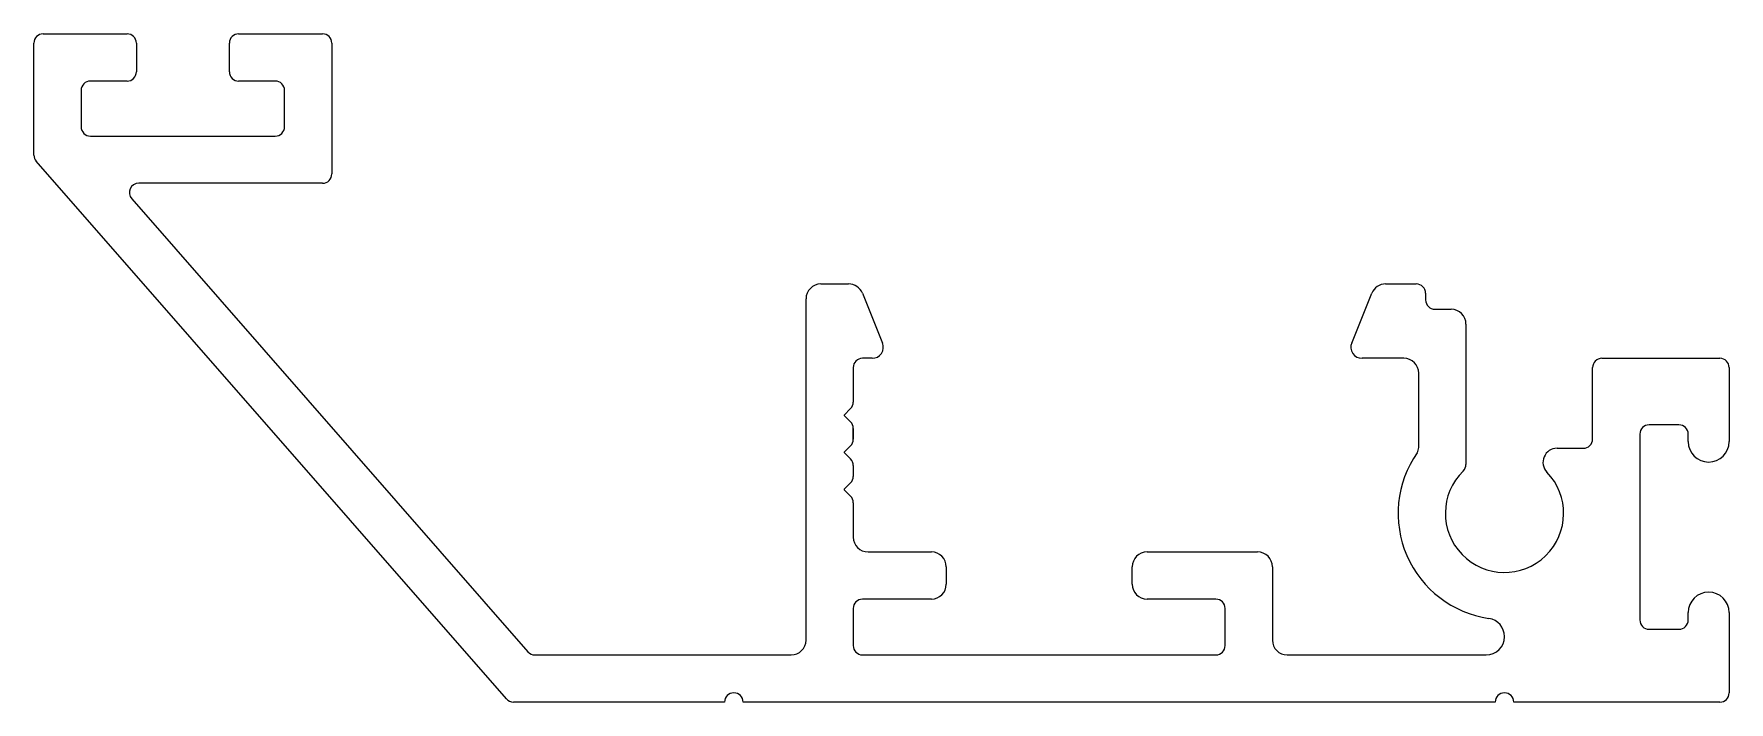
# Model space of a CAD drawing. Header units: inches. Extents: x -23.5 to 22.1, y 0.2 to 18.2.
import ezdxf

# ---------------------------------------------------------------- set-up
doc = ezdxf.new("R2010")
doc.units = ezdxf.units.IN
doc.header["$MEASUREMENT"] = 0
doc.layers.add('1', color=7, linetype='Continuous')

msp = doc.modelspace()

# ---------------------------------------------------------------- linework, layer by layer
at = {"layer": '1', "color": 7, "linetype": 'Continuous'}
for p, q in [((-23.495, 14.902), (-23.495, 17.914)), ((-23.245, 18.164), (-20.99, 18.164)), ((-20.74, 17.914), (-20.74, 17.144)), ((-18.24, 17.144), (-18.24, 17.914)), ((-17.99, 18.164), (-15.735, 18.164)), ((-15.485, 17.914), (-15.485, 14.394)), ((-20.99, 16.894), (-21.975, 16.894)), ((-17.005, 16.894), (-17.99, 16.894)), ((-22.225, 16.644), (-22.225, 15.664)), ((-16.755, 15.664), (-16.755, 16.644)), ((-21.975, 15.414), (-17.005, 15.414)), ((-10.79, 0.269), (-23.433, 14.737)), ((-15.735, 14.144), (-20.678, 14.144)), ((-20.866, 13.729), (-10.213, 1.539)), ((-2.335, 11.434), (-1.59, 11.434)), ((12.849, 11.434), (13.675, 11.434)), ((-2.735, 1.854), (-2.735, 11.034)), ((-2.735, 11.034), (-2.735, 11.034)), ((-1.219, 11.184), (-0.677, 9.846)), ((11.937, 9.846), (12.479, 11.184)), ((13.925, 11.184), (13.925, 11.004)), ((14.175, 10.754), (14.61, 10.754)), ((15.01, 10.354), (15.01, 6.581)), ((-1.465, 9.184), (-1.465, 9.184)), ((-1.465, 9.184), (-1.465, 8.257)), ((-0.955, 9.434), (-1.215, 9.434)), ((13.34, 9.434), (12.215, 9.434)), ((18.415, 7.264), (18.415, 9.184)), ((18.665, 9.434), (21.835, 9.434)), ((22.085, 9.184), (22.085, 7.194)), ((13.74, 7.037), (13.74, 9.034)), ((-1.465, 8.257), (-1.465, 8.257)), ((-1.465, 8.257), (-1.465, 8.257)), ((-1.538, 8.08), (-1.709, 7.909)), ((-1.709, 7.898), (-1.538, 7.727)), ((-1.465, 7.55), (-1.465, 7.257)), ((-1.465, 7.257), (-1.465, 7.55)), ((-1.465, 7.55), (-1.465, 7.257)), ((-1.465, 7.257), (-1.465, 7.55)), ((-1.465, 7.55), (-1.465, 7.257)), ((19.685, 7.394), (19.685, 2.394)), ((20.735, 7.644), (19.935, 7.644)), ((20.985, 7.194), (20.985, 7.394)), ((-1.538, 7.08), (-1.709, 6.909)), ((-1.709, 6.898), (-1.538, 6.727)), ((17.46, 7.014), (18.165, 7.014)), ((-1.465, 6.55), (-1.465, 6.257)), ((21.535, 6.644), (21.535, 6.644)), ((-1.538, 6.08), (-1.709, 5.909)), ((-1.709, 5.898), (-1.538, 5.727)), ((-1.465, 5.55), (-1.465, 4.624)), ((-1.065, 4.224), (0.635, 4.224)), ((6.435, 4.224), (9.405, 4.224)), ((1.035, 3.824), (1.035, 3.354)), ((6.035, 3.354), (6.035, 3.824)), ((9.805, 3.824), (9.805, 1.854)), ((0.635, 2.954), (-1.215, 2.954)), ((8.285, 2.954), (6.435, 2.954)), ((21.535, 3.144), (21.535, 3.144)), ((-1.465, 2.704), (-1.465, 1.704)), ((8.535, 1.704), (8.535, 2.704)), ((20.985, 2.394), (20.985, 2.594)), ((22.085, 2.594), (22.085, 0.434)), ((16.045, 1.944), (16.045, 1.95)), ((19.935, 2.144), (20.735, 2.144)), ((-10.025, 1.454), (-3.135, 1.454)), ((-1.215, 1.454), (8.285, 1.454)), ((10.205, 1.454), (15.555, 1.454)), ((-8.215, 0.184), (-10.602, 0.184)), ((-4.925, 0.184), (-8.215, 0.184)), ((-8.215, 0.184), (-8.215, 0.184)), ((9.865, 0.184), (-4.425, 0.184)), ((15.795, 0.184), (9.865, 0.184)), ((9.865, 0.184), (9.865, 0.184)), ((21.835, 0.184), (16.295, 0.184))]:
    msp.add_line(p, q, dxfattribs=at)
for centre, radius, start, end in [((-23.245, 17.914), 0.25, 90, 180), ((-20.99, 17.914), 0.25, 360, 90), ((-17.99, 17.914), 0.25, 90, 180), ((-15.735, 17.914), 0.25, 0, 90), ((-21.975, 16.644), 0.25, 90, 180), ((-20.99, 17.144), 0.25, 270, 0), ((-17.99, 17.144), 0.25, 180, 270), ((-17.005, 16.644), 0.25, 360, 90), ((-21.975, 15.664), 0.25, 180, 270), ((-17.005, 15.664), 0.25, 270, 0), ((-23.245, 14.902), 0.25, 180, 221.15), ((-20.678, 13.894), 0.25, 90, 221.15), ((-15.735, 14.394), 0.25, 270, 0), ((-2.335, 11.034), 0.4, 90, 180), ((-1.59, 11.034), 0.4, 22.0479, 90), ((12.849, 11.034), 0.4, 90, 157.9521), ((13.675, 11.184), 0.25, 360, 90), ((14.175, 11.004), 0.25, 180, 270), ((14.61, 10.354), 0.4, 0, 90), ((-0.955, 9.734), 0.3, 270, 22.0479), ((12.215, 9.734), 0.3, 157.9521, 270), ((-1.215, 9.184), 0.25, 90, 180), ((13.34, 9.034), 0.4, 360, 90), ((18.665, 9.184), 0.25, 90, 180), ((21.835, 9.184), 0.25, 360, 90), ((-1.715, 8.257), 0.25, 315, 360), ((-1.704, 7.904), 0.008, 135, 225), ((-1.715, 7.55), 0.25, 0, 45), ((19.935, 7.394), 0.25, 90, 180), ((20.735, 7.394), 0.25, 0, 90), ((-1.704, 6.904), 0.008, 135, 225), ((-1.715, 7.257), 0.25, 315, 360), ((16.045, 5.264), 2.86, 145.2396, 261.5892), ((13.49, 7.037), 0.25, 325.2396, 360), ((17.46, 6.634), 0.38, 90, 224.0878), ((18.165, 7.264), 0.25, 270, 0), ((21.535, 7.194), 0.55, 180, 270), ((21.535, 7.194), 0.55, 270, 0), ((-1.715, 6.55), 0.25, 360, 45), ((16.045, 5.264), 1.59, 134.2963, 44.0878), ((14.76, 6.581), 0.25, 314.2963, 360), ((-1.715, 6.257), 0.25, 315, 360), ((-1.704, 5.904), 0.008, 135, 225), ((-1.715, 5.55), 0.25, 360, 45), ((-1.065, 4.624), 0.4, 180, 270), ((0.635, 3.824), 0.4, 360, 90), ((6.435, 3.824), 0.4, 90, 180), ((9.405, 3.824), 0.4, 360, 90), ((0.635, 3.354), 0.4, 270, 0), ((6.435, 3.354), 0.4, 180, 270), ((-1.215, 2.704), 0.25, 90, 180), ((8.285, 2.704), 0.25, 0, 90), ((21.535, 2.594), 0.55, 90, 180), ((21.535, 2.594), 0.55, 0, 90), ((15.555, 1.95), 0.49, 0, 81.5892), ((19.935, 2.394), 0.25, 180, 270), ((20.735, 2.394), 0.25, 270, 0), ((-3.135, 1.854), 0.4, 270, 0), ((10.205, 1.854), 0.4, 180, 270), ((15.555, 1.944), 0.49, 270, 360), ((-10.025, 1.704), 0.25, 221.15, 270), ((-1.215, 1.704), 0.25, 180, 270), ((8.285, 1.704), 0.25, 270, 0), ((-10.602, 0.434), 0.25, 221.15, 270), ((-4.675, 0.184), 0.25, 0, 180), ((16.045, 0.184), 0.25, 0, 180), ((21.835, 0.434), 0.25, 270, 360)]:
    msp.add_arc(centre, radius, start, end, dxfattribs=at)

doc.saveas('drawing.dxf')
